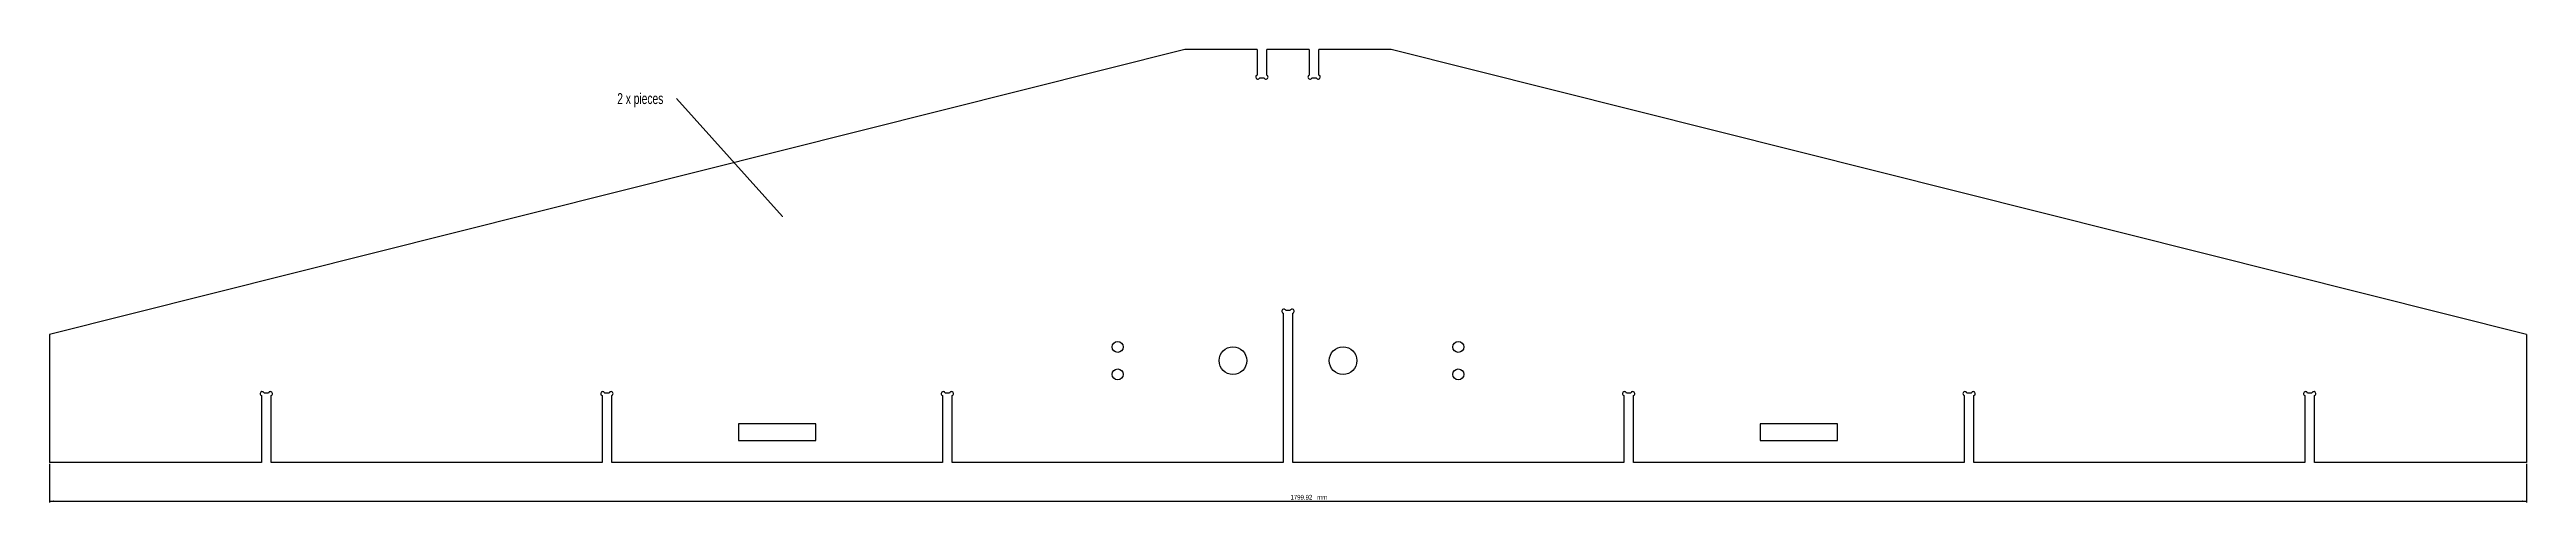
# Model space of a CAD drawing. Header units: millimetres. Extents: x 107 to 1907, y 75 to 404.
import ezdxf

# ---------------------------------------------------------------- set-up
doc = ezdxf.new("R2010")
doc.units = ezdxf.units.MM
doc.layers.add('DEFAULT', color=7, linetype='Continuous')
doc.styles.add('SLDTEXTSTYLE0', font='TXT', dxfattribs={"width": 0.75})
doc.styles.add('SLDTEXTSTYLE1', font='TXT', dxfattribs={"width": 0.7})
doc.dimstyles.new('SLDDIMSTYLE0', dxfattribs={"dimtxt": 3.5, "dimasz": 3.302, "dimexe": 0, "dimexo": 0.0625, "dimgap": 0.875, "dimtad": 1, "dimrnd": 1e-09, "dimzin": 12, "dimdsep": 46, "dimtxsty": 'SLDTEXTSTYLE0', "dimsah": 1, "dimcen": 0.09, "dimadec": 0, "dimazin": 3, "dimtfac": 1, "dimtofl": 0, "dimtmove": 0, "dimatfit": 3, "dimfxl": 1, "dimfrac": 2, "dimtolj": 1, "dimtzin": 12, "dimarcsym": 0})
doc.dimstyles.new('SLDDIMSTYLE1', dxfattribs={"dimtxt": 0.18, "dimasz": 1.016, "dimexe": 0, "dimexo": 0.0625, "dimgap": 0, "dimtad": 0, "dimtih": 1, "dimtoh": 1, "dimdec": 0, "dimrnd": 1e-09, "dimzin": 0, "dimdsep": 46, "dimtxsty": 'Standard', "dimblk1": 'DOT', "dimblk2": 'DOT', "dimsah": 1, "dimcen": 0.09, "dimadec": 0, "dimazin": 0, "dimtfac": 1.016, "dimtdec": 0, "dimtofl": 0, "dimtmove": 0, "dimatfit": 3, "dimldrblk": 'DOT', "dimfxl": 1, "dimfrac": 2, "dimtolj": 1, "dimtzin": 0, "dimarcsym": 0})

# ---------------------------------------------------------------- blocks, each defined once
blk = doc.blocks.new('_D')
at = {"layer": 'DEFAULT'}
for p, q in [((107.1, 103.1), (107.1, 75.1)), ((1907, 103.1), (1907, 75.1)), ((107.1, 76.1), (1907, 76.1))]:
    blk.add_line(p, q, dxfattribs=at)
for points in [[(107.1, 76.1), (110.4, 75.6), (110.4, 76.6)], [(1907, 76.1), (1903.7, 76.6), (1903.7, 75.6)]]:
    blk.add_solid(points, dxfattribs=at)
at = {"layer": 'DEFAULT', "char_height": 3.5, "attachment_point": 1, "style": 'SLDTEXTSTYLE0'}
for s, insert in [('1799.92', (1008.8, 80.6)), ('mm', (1028.2, 80.6))]:
    blk.add_mtext(s, dxfattribs=dict(at, insert=insert))
blk = doc.blocks.new('SW_NOTE_0')
at = {"layer": 'DEFAULT', "color": 0, "insert": (-26.3, 3.9), "char_height": 7.94, "attachment_point": 2, "style": 'SLDTEXTSTYLE1'}
blk.add_mtext('2 x pieces', dxfattribs=at)
blk = doc.blocks.new('_Dot')
at = {"color": 0, "linetype": 'ByBlock', "lineweight": -2}
blk.add_line((-0.5, 0), (-1, 0), dxfattribs=at)
at = {"color": 0, "linetype": 'ByBlock', "const_width": 0.5}
blk.add_lwpolyline([(-0.25, 0, 1), (0.25, 0, 1)], format="xyb", close=True, dxfattribs=at)

msp = doc.modelspace()

# ---------------------------------------------------------------- linework, layer by layer
at = {"color": 7, "linetype": 'Continuous', "lineweight": 25}
for p, q in [((932.015, 404.091), (107.052, 197.182)), ((984.515, 404.091), (932.015, 404.091)), ((984.515, 404.091), (984.515, 385.506)), ((991.515, 385.506), (991.515, 404.091)), ((1022.515, 404.091), (991.515, 404.091)), ((1022.515, 404.091), (1022.515, 385.506)), ((1029.515, 385.506), (1029.515, 404.091)), ((1082.015, 404.091), (1029.515, 404.091)), ((1906.977, 197.182), (1082.015, 404.091)), ((986.429, 383.591), (989.6, 383.591)), ((1024.429, 383.591), (1027.6, 383.591)), ((1003.515, 212.677), (1003.515, 104.091)), ((1008.6, 214.591), (1005.429, 214.591)), ((1010.515, 104.091), (1010.515, 212.677)), ((107.052, 197.182), (107.052, 104.091)), ((1906.977, 197.182), (1906.977, 104.091)), ((261.052, 152.677), (261.052, 104.091)), ((266.138, 154.591), (262.967, 154.591)), ((268.052, 104.091), (268.052, 152.677)), ((508.54, 152.677), (508.54, 104.091)), ((513.626, 154.591), (510.454, 154.591)), ((515.54, 104.091), (515.54, 152.677)), ((756.027, 152.677), (756.027, 104.091)), ((761.113, 154.591), (757.941, 154.591)), ((763.027, 104.091), (763.027, 152.677)), ((1251.002, 152.677), (1251.002, 104.091)), ((1256.088, 154.591), (1252.916, 154.591)), ((1258.002, 104.091), (1258.002, 152.677)), ((1498.489, 152.677), (1498.489, 104.091)), ((1503.575, 154.591), (1500.404, 154.591)), ((1505.489, 104.091), (1505.489, 152.677)), ((1745.977, 152.677), (1745.977, 104.091)), ((1751.063, 154.591), (1747.891, 154.591)), ((1752.977, 104.091), (1752.977, 152.677)), ((663.784, 132.091), (607.784, 132.091)), ((607.784, 132.091), (607.784, 120.091)), ((663.784, 120.091), (663.784, 132.091)), ((1406.246, 132.091), (1350.246, 132.091)), ((1350.246, 132.091), (1350.246, 120.091)), ((1406.246, 120.091), (1406.246, 132.091)), ((607.784, 120.091), (663.784, 120.091)), ((1350.246, 120.091), (1406.246, 120.091)), ((261.052, 104.091), (107.052, 104.091)), ((508.54, 104.091), (268.052, 104.091)), ((756.027, 104.091), (515.54, 104.091)), ((1003.515, 104.091), (763.027, 104.091)), ((1251.002, 104.091), (1010.515, 104.091)), ((1498.489, 104.091), (1258.002, 104.091)), ((1745.977, 104.091), (1505.489, 104.091)), ((1906.977, 104.091), (1752.977, 104.091))]:
    msp.add_line(p, q, dxfattribs=at)
for centre, radius in [((883.271, 188.091), 4), ((967.015, 178.091), 10), ((1047.015, 178.091), 10), ((1130.758, 188.091), 4), ((883.271, 168.091), 4), ((1130.758, 168.091), 4)]:
    msp.add_circle(centre, radius, dxfattribs=at)
for centre, start, end in [((985.015, 384.091), 109.471221, 340.528779), ((991.015, 384.091), 199.471221, 70.528779), ((1023.015, 384.091), 109.471221, 340.528779), ((1029.015, 384.091), 199.471221, 70.528779), ((1004.015, 214.091), 19.471221, 250.528779), ((1010.015, 214.091), 289.471221, 160.528779), ((261.552, 154.091), 19.471221, 250.528779), ((267.552, 154.091), 289.471221, 160.528779), ((509.04, 154.091), 19.471221, 250.528779), ((515.04, 154.091), 289.471221, 160.528779), ((756.527, 154.091), 19.471221, 250.528779), ((762.527, 154.091), 289.471221, 160.528779), ((1251.502, 154.091), 19.471221, 250.528779), ((1257.502, 154.091), 289.471221, 160.528779), ((1498.989, 154.091), 19.471221, 250.528779), ((1504.989, 154.091), 289.471221, 160.528779), ((1746.477, 154.091), 19.471221, 250.528779), ((1752.477, 154.091), 289.471221, 160.528779)]:
    msp.add_arc(centre, 1.5, start, end, dxfattribs=at)

# ---------------------------------------------------------------- block references
at = {"layer": 'DEFAULT'}
msp.add_blockref('SW_NOTE_0', (562.633, 368.553), dxfattribs=at)

# ---------------------------------------------------------------- dimensions: what is measured, and where the dimension line sits
dim = msp.add_linear_dim(base=(1906.9767, 76.0913), p1=(107.0525, 104.0913), p2=(1906.9767, 104.0913), text='<>  mm', dimstyle='SLDDIMSTYLE0', dxfattribs=at)
dim.commit()
dim.dimension.update_dxf_attribs({"geometry": '_D', "text_midpoint": (1022.8358, 76.0913), "dimtype": 160})

# ---------------------------------------------------------------- leaders
msp.add_leader([(639.591, 282.893), (562.633, 368.553)], dimstyle='SLDDIMSTYLE1', dxfattribs=at)

doc.saveas('drawing.dxf')
